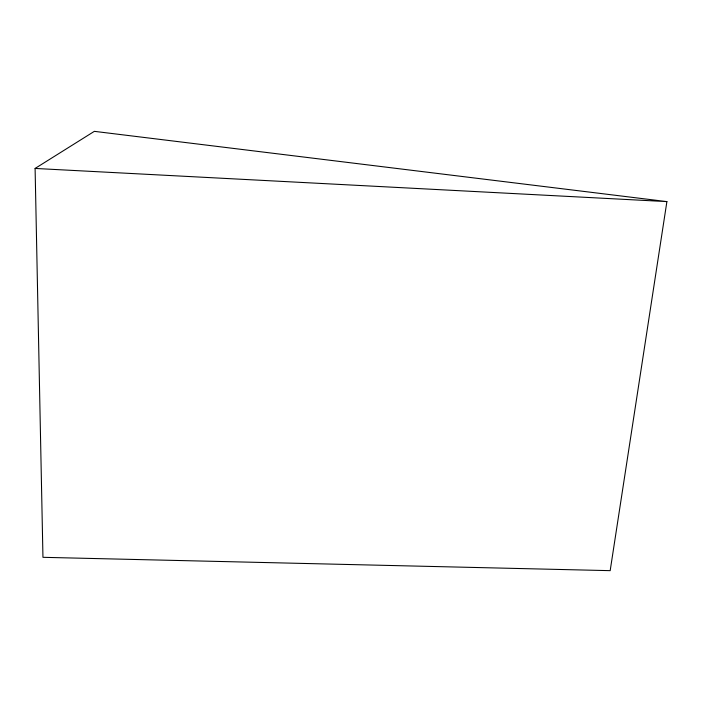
<?xml version="1.0" encoding="UTF-8"?>
<svg xmlns="http://www.w3.org/2000/svg" width="702" height="702" viewBox="0 0 702 702"><rect width="100%" height="100%" fill="white"/><g stroke="black" fill="none" stroke-linecap="round" stroke-linejoin="round"><path stroke-width="1.05" d="M666.9 201.606L610.178 570.656L42.954 557.318L35.1 168.445L94.349 131.344L666.9 201.606L35.1 168.445"/></g></svg>
